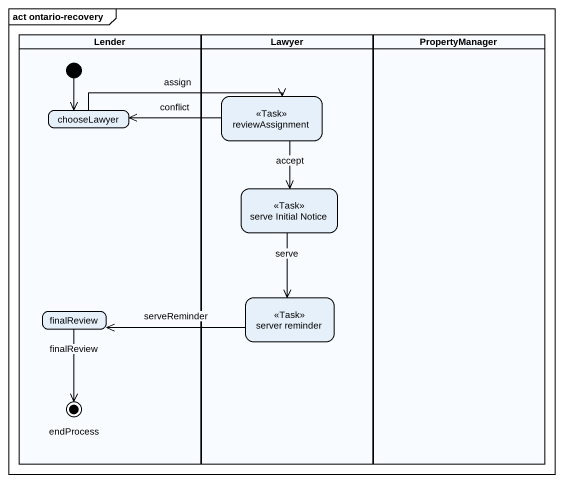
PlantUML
@startuml
mainframe act ontario-recovery
hide empty description
state Lender <<partition>> {
  state chooseLawyer
  state finalReview
  state endProcess <<end>>
  [*] --> chooseLawyer
}
state Lawyer <<partition>> {
  state reviewAssignment <<Task>>
  state "serve Initial Notice" as serve_Initial_Notice <<Task>>
  state "server reminder" as server_reminder <<Task>>
}
state PropertyManager <<partition>>
reviewAssignment -left-> chooseLawyer : conflict
reviewAssignment --> serve_Initial_Notice : accept
chooseLawyer -right-> reviewAssignment : assign
serve_Initial_Notice --> server_reminder : serve
server_reminder -left-> finalReview : serveReminder
finalReview --> endProcess : finalReview
@enduml
